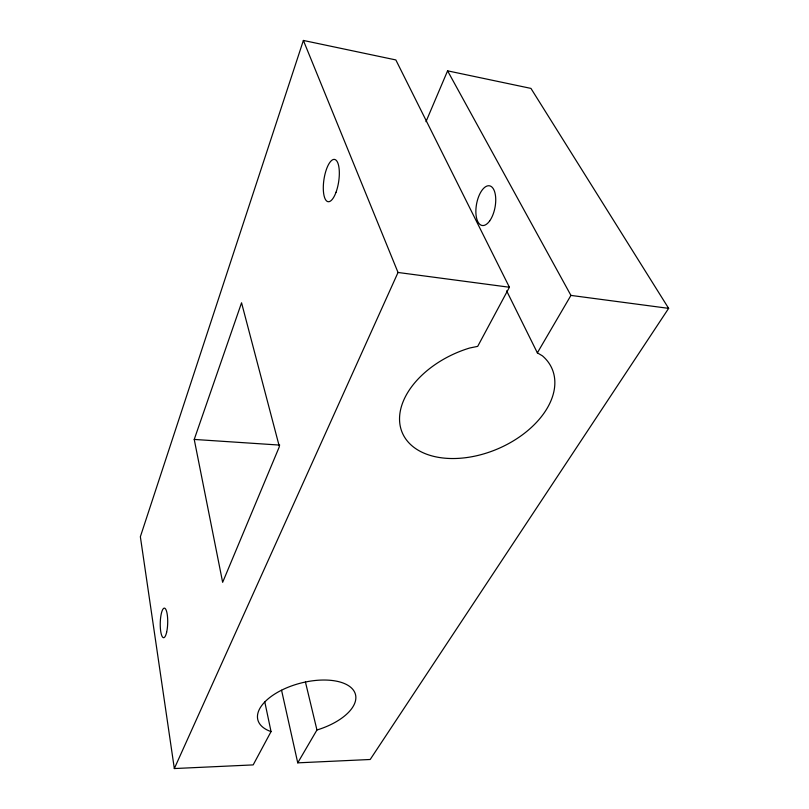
<?xml version="1.0" encoding="UTF-8"?>
<svg xmlns="http://www.w3.org/2000/svg" width="809" height="809" viewBox="0 0 809 809"><rect width="100%" height="100%" fill="white"/><g stroke="black" fill="none" stroke-linecap="round" stroke-linejoin="round"><path stroke-width="1.21" d="M506.626 290.856L537.358 352.855L542.404 355.829A81.436 52.272 -23.1 0 1 508.497 443.666A81.436 52.272 -23.1 0 1 402.063 432.208A81.436 52.272 -23.1 0 1 469.726 348.001L477.694 346.373L509.407 287.246L395.844 59.937L303.385 40.45L140.362 536.731L174.329 768.55L253.177 764.899L271.045 731.599A50.451 24.776 -14.6 0 1 279.762 691.119A50.451 24.776 -14.6 0 1 352.107 688.601A50.451 24.776 -14.6 0 1 316.946 730.001L297.742 762.847L370.198 759.489L668.639 308.36L530.947 88.403L447.589 70.838L425.979 121.684M194.231 439.429L241.557 302.799L279.368 446.649L222.647 582.318L194.231 439.429L279.722 445.092M174.329 768.55L398.028 272.471L303.385 40.45M537.358 352.855L570.932 295.406L447.589 70.838M398.028 272.471L509.407 287.246M570.932 295.406L668.639 308.36M305.448 682.058L316.946 730.001M281.562 690.269L297.742 762.847M264.806 701.979L271.045 731.599M489.678 220.918A20.185 9.384 -79.4 0 0 491.791 186.94A20.185 9.384 -79.4 0 0 475.935 209.096A20.185 9.384 -79.4 0 0 489.678 220.918M166.644 632.213A14.805 3.721 -88.5 0 0 164.915 608.297A14.805 3.721 -88.5 0 0 160.374 628.249A14.805 3.721 -88.5 0 0 166.644 632.213M335.998 192.32A21.368 7.433 -81.4 0 0 334.602 159.434A21.368 7.433 -81.4 0 0 323.337 189.882A21.368 7.433 -81.4 0 0 335.998 192.32"/></g></svg>
